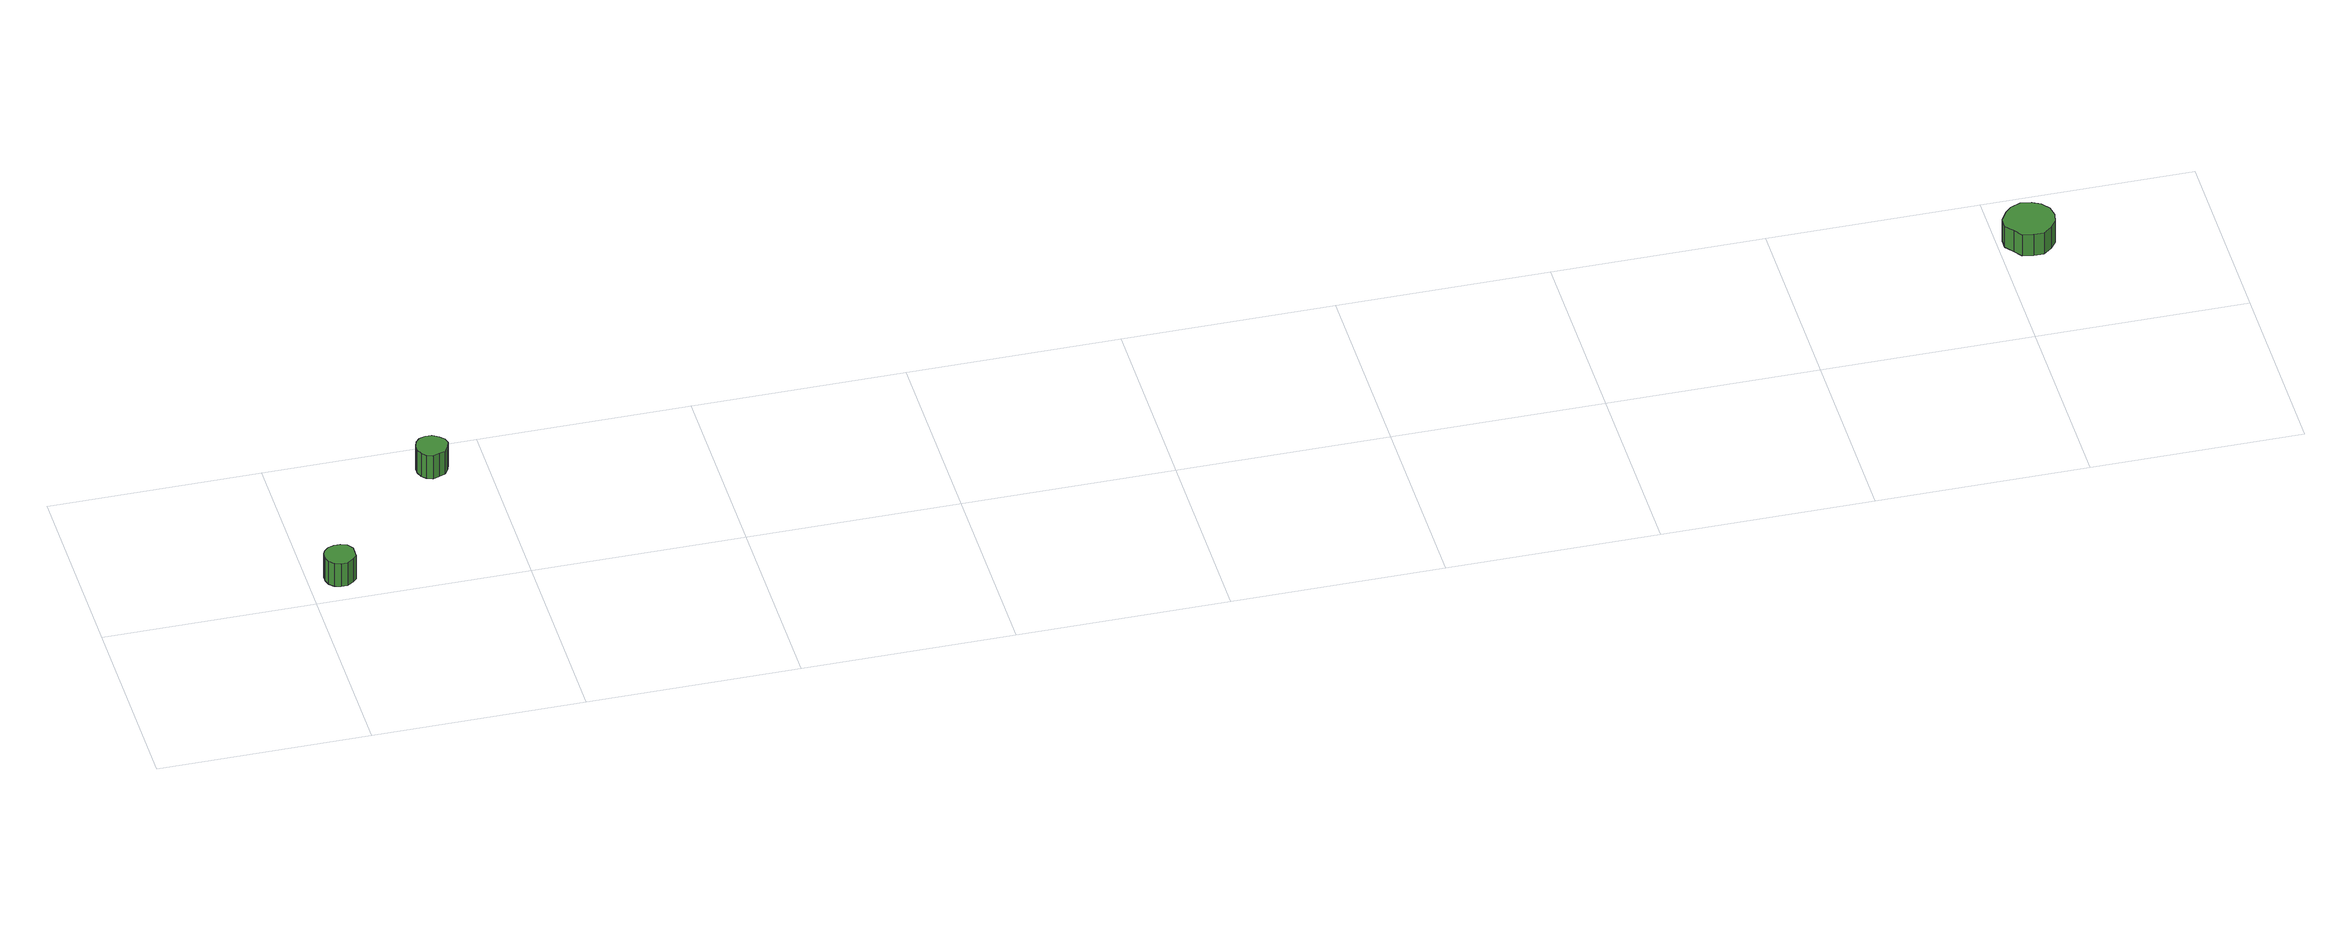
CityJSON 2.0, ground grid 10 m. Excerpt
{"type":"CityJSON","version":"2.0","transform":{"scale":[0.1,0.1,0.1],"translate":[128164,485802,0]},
"CityObjects":{
"tree1":{"type":"SolitaryVegetationObject","attributes":{"function":"something"},"geometry":[{"type":"MultiSurface","lod":"1","boundaries":[[[0,1,2,3,4,5,6,7,8,9,10,11,12,13,14]],[[15,16,17,18,19,20,21,22,23,24,25,26,27,28,29]],[[0,29,28,1]],[[1,28,27,2]],[[2,27,26,3]],[[3,26,25,4]],[[4,25,24,5]],[[5,24,23,6]],[[6,23,22,7]],[[7,22,21,8]],[[8,21,20,9]],[[9,20,19,10]],[[10,19,18,11]],[[11,18,17,12]],[[12,17,16,13]],[[13,16,15,14]],[[14,15,29,0]]]}]},
"tree2":{"type":"SolitaryVegetationObject","attributes":{"function":"something"},"geometry":[{"type":"MultiSurface","lod":"1","boundaries":[[[30,31,32,33,34,35,36,37,38,39,40,41,42,43,44]],[[45,46,47,48,49,50,51,52,53,54,55,56,57,58,59]],[[30,59,58,31]],[[31,58,57,32]],[[32,57,56,33]],[[33,56,55,34]],[[34,55,54,35]],[[35,54,53,36]],[[36,53,52,37]],[[37,52,51,38]],[[38,51,50,39]],[[39,50,49,40]],[[40,49,48,41]],[[41,48,47,42]],[[42,47,46,43]],[[43,46,45,44]],[[44,45,59,30]]]}]},
"tree3":{"type":"SolitaryVegetationObject","attributes":{"function":"something"},"geometry":[{"type":"MultiSurface","lod":"1","boundaries":[[[60,61,62,63,64,65,66,67,68,69,70,71,72,73,74]],[[75,76,77,78,79,80,81,82,83,84,85,86,87,88,89]],[[60,89,88,61]],[[61,88,87,62]],[[62,87,86,63]],[[63,86,85,64]],[[64,85,84,65]],[[65,84,83,66]],[[66,83,82,67]],[[67,82,81,68]],[[68,81,80,69]],[[69,80,79,70]],[[70,79,78,71]],[[71,78,77,72]],[[72,77,76,73]],[[73,76,75,74]],[[74,75,89,60]]]}]}
},
"vertices":[
[21,13,18],[21,16,18],[19,19,18],[16,20,18],[13,20,18],[10,19,18],[8,17,18],[7,15,18],[7,12,18],[8,9,18],[10,7,18],[13,6,18],[16,6,18],[19,8,18],[21,10,18],[21,10,5],[19,8,5],[16,6,5],[13,6,5],[10,7,5],[8,9,5],[7,12,5],[7,15,5],[8,17,5],[10,19,5],[13,20,5],[16,20,5],[19,19,5],[21,16,5],[21,13,5],
[82,81,18],[81,84,18],[79,86,18],[76,88,18],[73,88,18],[70,87,18],[68,85,18],[67,82,18],[67,79,18],[68,76,18],[70,74,18],[73,73,18],[76,74,18],[79,75,18],[81,78,18],[81,78,5],[79,75,5],[76,74,5],[73,73,5],[70,74,5],[68,76,5],[67,79,5],[67,82,5],[68,85,5],[70,87,5],[73,88,5],[76,88,5],[79,86,5],[81,84,5],[82,81,5],
[827,70,14],[826,75,14],[823,79,14],[819,81,14],[814,82,14],[809,80,14],[806,77,14],[803,72,14],[803,67,14],[806,63,14],[809,59,14],[814,58,14],[819,58,14],[823,61,14],[826,65,14],[826,65,2],[823,61,2],[819,58,2],[814,58,2],[809,59,2],[806,63,2],[803,67,2],[803,72,2],[806,77,2],[809,80,2],[814,82,2],[819,81,2],[823,79,2],[826,75,2],[827,70,2]
]}
